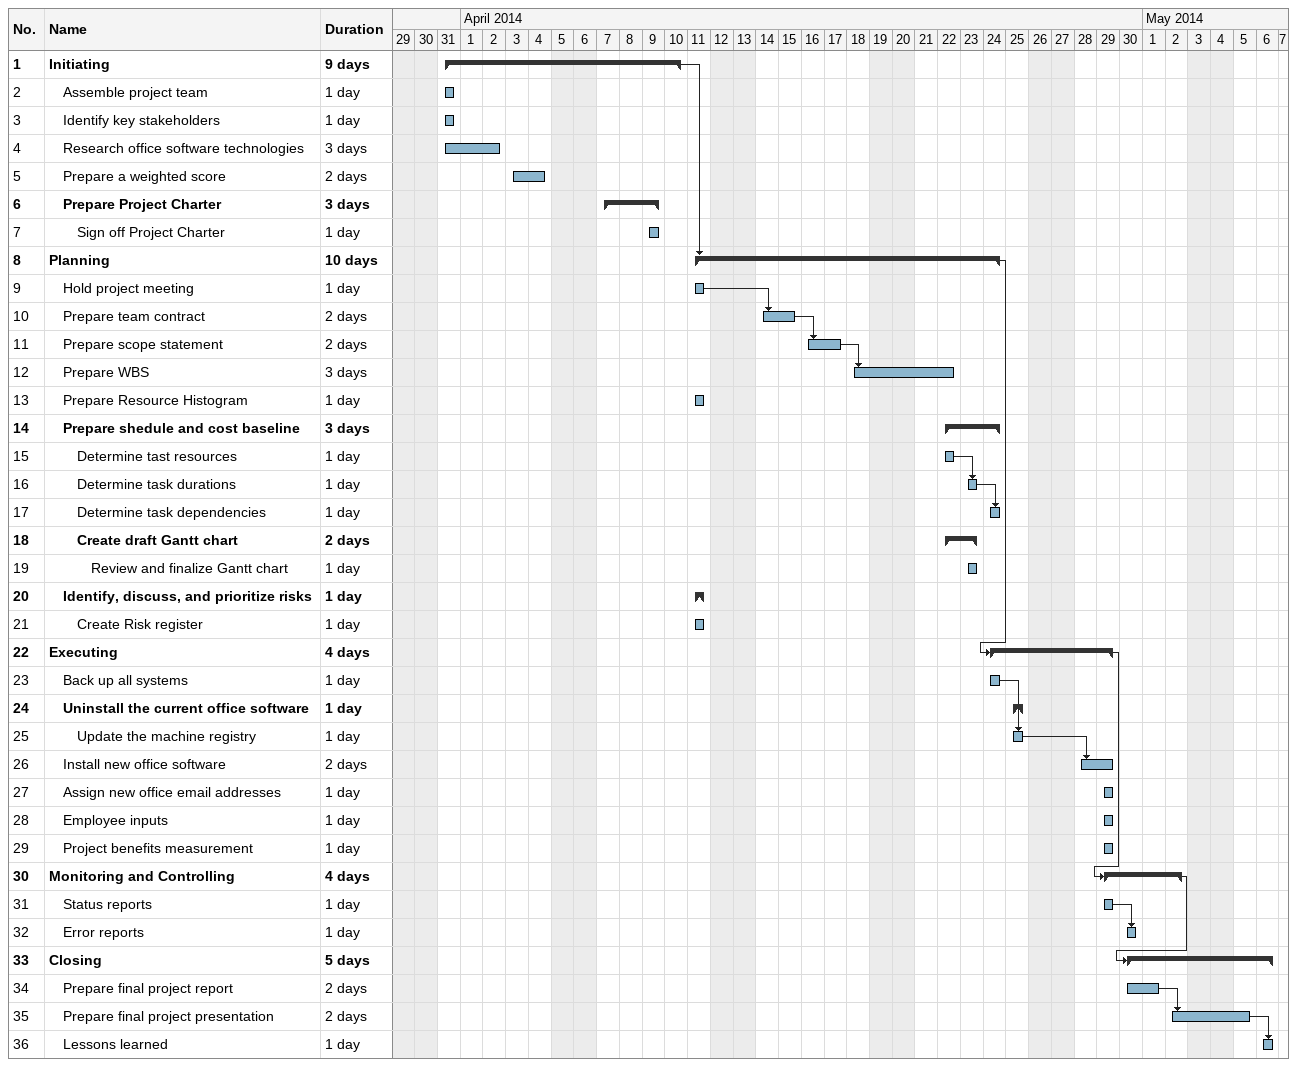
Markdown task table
| ID | Level | Task | Duration | Start | Finish | Predecessors |
|---|---|---|---|---|---|---|
| 1 | 1 | **Initiating** | 9d | 2014-03-31 | 2014-04-10 |  |
| 2 | 2 | Assemble project team | 1d | 2014-03-31 | 2014-03-31 |  |
| 3 | 2 | Identify key stakeholders | 1d | 2014-03-31 | 2014-03-31 |  |
| 4 | 2 | Research office software technologies | 3d | 2014-03-31 | 2014-04-02 |  |
| 5 | 2 | Prepare a weighted score | 2d | 2014-04-03 | 2014-04-04 |  |
| 6 | 2 | **Prepare Project Charter** | 3d | 2014-04-07 | 2014-04-09 |  |
| 7 | 3 | Sign off Project Charter | 1d | 2014-04-09 | 2014-04-09 |  |
| 8 | 1 | **Planning** | 10d | 2014-04-11 | 2014-04-24 | 1 |
| 9 | 2 | Hold project meeting | 1d | 2014-04-11 | 2014-04-11 |  |
| 10 | 2 | Prepare team contract | 2d | 2014-04-14 | 2014-04-15 | 9 |
| 11 | 2 | Prepare scope statement | 2d | 2014-04-16 | 2014-04-17 | 10 |
| 12 | 2 | Prepare WBS | 3d | 2014-04-18 | 2014-04-22 | 11 |
| 13 | 2 | Prepare Resource Histogram | 1d | 2014-04-11 | 2014-04-11 |  |
| 14 | 2 | **Prepare shedule and cost baseline** | 3d | 2014-04-22 | 2014-04-24 |  |
| 15 | 3 | Determine tast resources | 1d | 2014-04-22 | 2014-04-22 |  |
| 16 | 3 | Determine task durations | 1d | 2014-04-23 | 2014-04-23 | 15 |
| 17 | 3 | Determine task dependencies | 1d | 2014-04-24 | 2014-04-24 | 16 |
| 18 | 3 | **Create draft Gantt chart** | 2d | 2014-04-22 | 2014-04-23 |  |
| 19 | 4 | Review and finalize Gantt chart | 1d | 2014-04-23 | 2014-04-23 |  |
| 20 | 2 | **Identify, discuss, and prioritize risks** | 1d | 2014-04-11 | 2014-04-11 |  |
| 21 | 3 | Create Risk register | 1d | 2014-04-11 | 2014-04-11 |  |
| 22 | 1 | **Executing** | 4d | 2014-04-24 | 2014-04-29 | 8 |
| 23 | 2 | Back up all systems | 1d | 2014-04-24 | 2014-04-24 |  |
| 24 | 2 | **Uninstall the current office software** | 1d | 2014-04-25 | 2014-04-25 |  |
| 25 | 3 | Update the machine registry | 1d | 2014-04-25 | 2014-04-25 | 23 |
| 26 | 2 | Install new office software | 2d | 2014-04-28 | 2014-04-29 | 25 |
| 27 | 2 | Assign new office email addresses | 1d | 2014-04-29 | 2014-04-29 |  |
| 28 | 2 | Employee inputs | 1d | 2014-04-29 | 2014-04-29 |  |
| 29 | 2 | Project benefits measurement | 1d | 2014-04-29 | 2014-04-29 |  |
| 30 | 1 | **Monitoring and Controlling** | 4d | 2014-04-29 | 2014-05-02 | 22 |
| 31 | 2 | Status reports | 1d | 2014-04-29 | 2014-04-29 |  |
| 32 | 2 | Error reports | 1d | 2014-04-30 | 2014-04-30 | 31 |
| 33 | 1 | **Closing** | 5d | 2014-04-30 | 2014-05-06 | 30 |
| 34 | 2 | Prepare final project report | 2d | 2014-04-30 | 2014-05-01 |  |
| 35 | 2 | Prepare final project presentation | 2d | 2014-05-02 | 2014-05-05 | 34 |
| 36 | 2 | Lessons learned | 1d | 2014-05-06 | 2014-05-06 | 35 |
